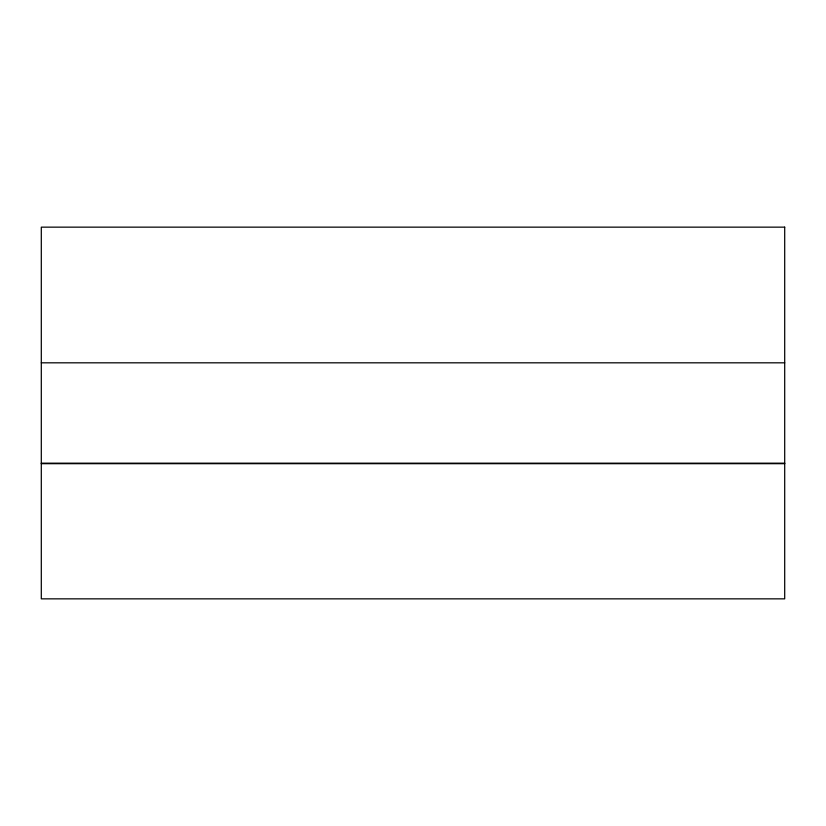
<?xml version="1.0" encoding="UTF-8"?>
<svg xmlns="http://www.w3.org/2000/svg" width="826" height="826" viewBox="0 0 826 826"><rect width="100%" height="100%" fill="white"/><g stroke="black" fill="none" stroke-linecap="round" stroke-linejoin="round"><path stroke-width="1.24" d="M41.3 362.82L784.7 362.82M41.3 463.18L784.7 463.18M41.3 463.685L784.7 463.685M784.7 227.15L41.3 227.15L41.3 598.85L784.7 598.85L784.7 227.15"/></g></svg>
